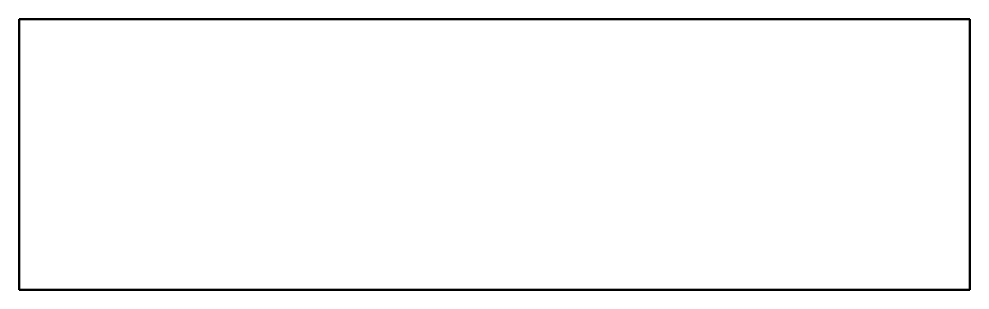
# Model space of a CAD drawing. Header units: millimetres. Extents: x -105 to 105, y -30 to 30.
import ezdxf

# ---------------------------------------------------------------- set-up
doc = ezdxf.new("R2010")
doc.units = ezdxf.units.MM
doc.layers.add('CUT', color=1, linetype='Continuous', lineweight=50)

msp = doc.modelspace()

# ---------------------------------------------------------------- linework, layer by layer
at = {"layer": 'CUT'}
for p, q in [((-105, 29.97), (-105, -29.97)), ((105, 29.97), (-105, 29.97)), ((105, -29.97), (105, 29.97)), ((-105, -29.97), (105, -29.97))]:
    msp.add_line(p, q, dxfattribs=at)

doc.saveas('drawing.dxf')
